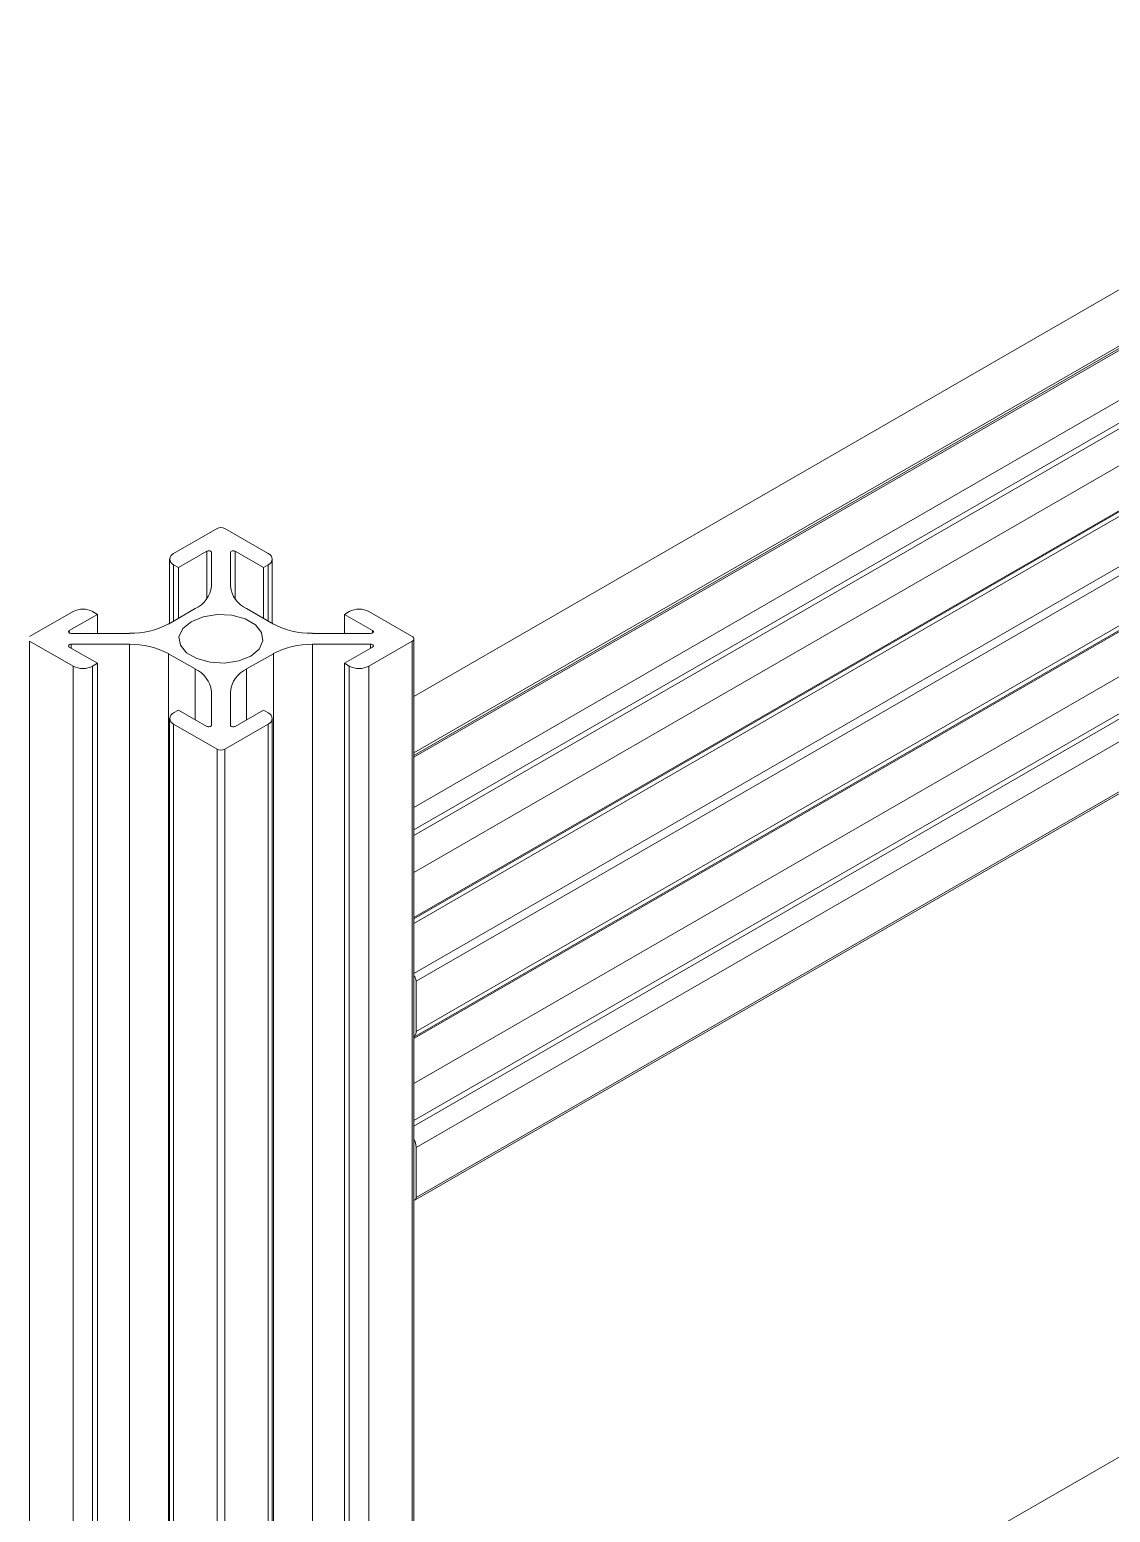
# Model space of a CAD drawing. Header units: millimetres. Extents: x -489 to 1607, y 116 to 1738.
# Drawn here: x 1123 to 1201.3, y 1180.6 to 1288.1 of the extents above; entities that cross this region are included whole.
import ezdxf

# ---------------------------------------------------------------- set-up
doc = ezdxf.new("R2010")
doc.units = ezdxf.units.MM

msp = doc.modelspace()

# ---------------------------------------------------------------- linework, layer by layer
at = {"color": 7, "linetype": 'Continuous', "lineweight": 15}
for p, q in [((1150.87, 1209.06), (1287.86, 1288.14)), ((1288.92, 1286.71), (1151.03, 1207.11)), ((1230.42, 1285.72), (1150.87, 1239.8)), ((1233.49, 1283.41), (1150.87, 1235.71)), ((1233.49, 1283.22), (1150.87, 1235.52)), ((1150.95, 1203.29), (1288.84, 1282.89)), ((1151.03, 1203.48), (1288.92, 1283.08)), ((1236.19, 1278.97), (1150.87, 1229.71)), ((1241.41, 1275.95), (1150.87, 1223.68)), ((1150.87, 1215.09), (1251.82, 1273.37)), ((1133.46, 1250.16), (1136.61, 1251.98)), ((1137.17, 1251.98), (1140.32, 1250.16)), ((1135.86, 1250.32), (1133.82, 1249.14)), ((1136.2, 1247.8), (1136.2, 1250.24)), ((1137.58, 1250.24), (1137.58, 1247.8)), ((1139.97, 1249.14), (1137.92, 1250.32)), ((1133.17, 1249.75), (1133.17, 1245.09)), ((1133.82, 1249.14), (1133.46, 1249.35)), ((1133.82, 1249.14), (1133.82, 1245.47)), ((1140.32, 1249.35), (1139.97, 1249.14)), ((1139.97, 1245.47), (1139.97, 1249.14)), ((1140.61, 1245.09), (1140.61, 1249.75)), ((1123.03, 1244.14), (1126.18, 1245.96)), ((1127.59, 1245.96), (1127.95, 1245.75)), ((1133.09, 1245.05), (1135.03, 1246.17)), ((1138.75, 1246.17), (1140.69, 1245.05)), ((1145.84, 1245.75), (1146.19, 1245.96)), ((1147.6, 1245.96), (1150.75, 1244.14)), ((1127.95, 1245.75), (1125.9, 1244.57)), ((1127.95, 1244.37), (1127.95, 1245.75)), ((1147.88, 1244.57), (1145.84, 1245.75)), ((1145.84, 1245.75), (1145.84, 1244.37)), ((1126.18, 1242), (1123.03, 1243.81)), ((1123.03, 1243.81), (1123.03, 876.37)), ((1126.04, 1244.37), (1130.27, 1244.37)), ((1143.52, 1244.37), (1147.74, 1244.37)), ((1150.75, 1243.81), (1147.6, 1242)), ((1150.75, 876.37), (1150.75, 1243.81)), ((1150.87, 876.53), (1150.87, 1243.98)), ((1125.9, 1243.38), (1127.95, 1242.2)), ((1130.27, 1243.58), (1126.04, 1243.58)), ((1130.27, 876.14), (1130.27, 1243.58)), ((1135.03, 1241.79), (1133.09, 1242.9)), ((1133.09, 1242.9), (1133.09, 875.46)), ((1140.69, 1242.9), (1138.75, 1241.79)), ((1140.69, 875.46), (1140.69, 1242.9)), ((1147.74, 1243.58), (1143.52, 1243.58)), ((1143.52, 1243.58), (1143.52, 876.14)), ((1145.84, 1242.2), (1147.88, 1243.38)), ((1126.18, 874.55), (1126.18, 1242)), ((1127.95, 1242.2), (1127.59, 1242)), ((1127.59, 874.55), (1127.59, 1242)), ((1127.95, 1242.2), (1127.95, 874.76)), ((1146.19, 1242), (1145.84, 1242.2)), ((1145.84, 874.76), (1145.84, 1242.2)), ((1146.19, 874.55), (1146.19, 1242)), ((1147.6, 1242), (1147.6, 874.55)), ((1136.2, 1237.71), (1136.2, 1240.15)), ((1137.58, 1240.15), (1137.58, 1237.71)), ((1133.46, 1238.61), (1133.82, 1238.81)), ((1133.82, 1238.81), (1135.86, 1237.63)), ((1137.92, 1237.63), (1139.97, 1238.81)), ((1139.97, 1238.81), (1140.32, 1238.61)), ((1133.17, 1238.2), (1133.17, 870.76)), ((1136.61, 1235.98), (1133.46, 1237.79)), ((1133.46, 1237.79), (1133.46, 870.35)), ((1140.32, 1237.79), (1137.17, 1235.98)), ((1140.32, 870.35), (1140.32, 1237.79)), ((1140.61, 870.76), (1140.61, 1238.2)), ((1136.61, 868.53), (1136.61, 1235.98)), ((1137.17, 1235.98), (1137.17, 868.53)), ((1161.29, 1161.18), (1288.57, 1234.65)), ((1151.03, 1215.52), (1151.03, 1219.15)), ((1151.03, 1203.48), (1151.03, 1207.11))]:
    msp.add_line(p, q, dxfattribs=at)
at = {"color": 8, "linetype": 'Continuous', "lineweight": 15}
for p, q in [((1150.87, 1208.65), (1288.21, 1287.94)), ((1233.53, 1283.11), (1150.87, 1235.39)), ((1150.87, 1231.75), (1234.42, 1279.99)), ((1150.87, 1230.12), (1235.83, 1279.17)), ((1150.87, 1227.04), (1238.51, 1277.63)), ((1241.33, 1275.99), (1150.87, 1223.77)), ((1241.7, 1275.78), (1150.87, 1223.35)), ((1150.87, 1219.71), (1247.82, 1275.68)), ((1248.38, 1275.35), (1151.03, 1219.15)), ((1150.87, 1215), (1251.9, 1273.32)), ((1151.03, 1215.52), (1251.53, 1273.54)), ((1256.16, 1272.52), (1150.87, 1211.73)), ((1135.86, 1246.87), (1135.86, 1250.32)), ((1137.92, 1250.32), (1137.92, 1246.87)), ((1133.46, 1245.26), (1133.46, 1249.35)), ((1140.32, 1245.26), (1140.32, 1249.35)), ((1125.9, 1244.57), (1125.9, 1244.41)), ((1147.88, 1244.41), (1147.88, 1244.57)), ((1126.04, 1243.58), (1126.04, 1243.3)), ((1147.74, 1243.3), (1147.74, 1243.58)), ((1135.03, 1238.11), (1135.03, 1241.79)), ((1138.75, 1241.79), (1138.75, 1238.11))]:
    msp.add_line(p, q, dxfattribs=at)
at = {"color": 7, "linetype": 'Continuous', "lineweight": 15, "flags": 128}
for points in [[(1135.86, 1250.32), (1135.91, 1250.34), (1135.97, 1250.35), (1136.02, 1250.36), (1136.08, 1250.35), (1136.13, 1250.33), (1136.17, 1250.31), (1136.2, 1250.27), (1136.2, 1250.24)], [(1137.58, 1250.24), (1137.59, 1250.27), (1137.61, 1250.31), (1137.65, 1250.33), (1137.7, 1250.35), (1137.76, 1250.36), (1137.82, 1250.35), (1137.87, 1250.34), (1137.92, 1250.32)], [(1134.74, 1245.22), (1135.6, 1245.57), (1136.63, 1245.73), (1137.68, 1245.68), (1138.64, 1245.42), (1139.39, 1244.99), (1139.84, 1244.43), (1139.93, 1243.82), (1139.66, 1243.23), (1139.05, 1242.73), (1138.18, 1242.38), (1137.16, 1242.22), (1136.1, 1242.28), (1135.14, 1242.54), (1134.39, 1242.97), (1133.95, 1243.52), (1133.85, 1244.13), (1134.13, 1244.72), (1134.74, 1245.22)], [(1126.04, 1244.37), (1125.98, 1244.38), (1125.93, 1244.39), (1125.89, 1244.42), (1125.86, 1244.45), (1125.84, 1244.48), (1125.85, 1244.51), (1125.87, 1244.54), (1125.9, 1244.57)], [(1147.88, 1244.57), (1147.92, 1244.54), (1147.94, 1244.51), (1147.94, 1244.48), (1147.93, 1244.45), (1147.9, 1244.42), (1147.85, 1244.39), (1147.8, 1244.38), (1147.74, 1244.37)], [(1125.9, 1243.38), (1125.87, 1243.41), (1125.85, 1243.44), (1125.84, 1243.48), (1125.86, 1243.51), (1125.89, 1243.54), (1125.93, 1243.56), (1125.98, 1243.58), (1126.04, 1243.58)], [(1147.74, 1243.58), (1147.8, 1243.58), (1147.85, 1243.56), (1147.9, 1243.54), (1147.93, 1243.51), (1147.94, 1243.48), (1147.94, 1243.44), (1147.92, 1243.41), (1147.88, 1243.38)], [(1136.2, 1237.71), (1136.2, 1237.68), (1136.17, 1237.65), (1136.13, 1237.62), (1136.08, 1237.61), (1136.02, 1237.6), (1135.97, 1237.6), (1135.91, 1237.61), (1135.86, 1237.63)], [(1137.92, 1237.63), (1137.87, 1237.61), (1137.82, 1237.6), (1137.76, 1237.6), (1137.7, 1237.61), (1137.65, 1237.62), (1137.61, 1237.65), (1137.59, 1237.68), (1137.58, 1237.71)]]:
    msp.add_lwpolyline(points, dxfattribs=at)
at = {"color": 7, "linetype": 'Continuous', "lineweight": 15}
for centre, radius, start, end in [((1136.89, 1251.43), 0.615, 62.6057, 117.3918), ((1133.62, 1249.75), 0.437, 110.7837, 249.2148), ((1140.17, 1249.75), 0.437, 290.782, 69.2195), ((1134.2, 1248), 2.01, 294.3747, 354.3047), ((1139.58, 1248), 2.01, 185.6939, 245.6253), ((1126.89, 1244.59), 1.54, 62.609, 117.3905), ((1146.9, 1244.59), 1.54, 62.6085, 117.3915), ((1130.38, 1250.15), 5.77, 268.8559, 298.0405), ((1143.4, 1250.15), 5.77, 241.96, 271.1443), ((1150.69, 1243.98), 0.175, 290.7864, 69.221), ((1130.38, 1237.81), 5.77, 61.9592, 91.1444), ((1143.4, 1237.81), 5.77, 88.8563, 118.0397), ((1126.89, 1243.36), 1.54, 242.6094, 297.3911), ((1134.2, 1239.95), 2.01, 5.6946, 65.626), ((1139.58, 1239.95), 2.01, 114.3753, 174.3047), ((1146.9, 1243.36), 1.54, 242.6114, 297.3891), ((1133.62, 1238.2), 0.437, 110.7809, 249.2162), ((1140.17, 1238.2), 0.437, 290.7848, 69.2167), ((1136.89, 1236.52), 0.615, 242.6119, 297.3881), ((1150.42, 1219.13), 0.618, 2.6954, 43.0387), ((1150.51, 1215.48), 0.524, 312.8371, 4.9708), ((1149.62, 1207.07), 1.42, 1.8359, 28.0523), ((1150.86, 1203.45), 0.173, 271.4426, 9.7179)]:
    msp.add_arc(centre, radius, start, end, dxfattribs=at)

doc.saveas('drawing.dxf')
